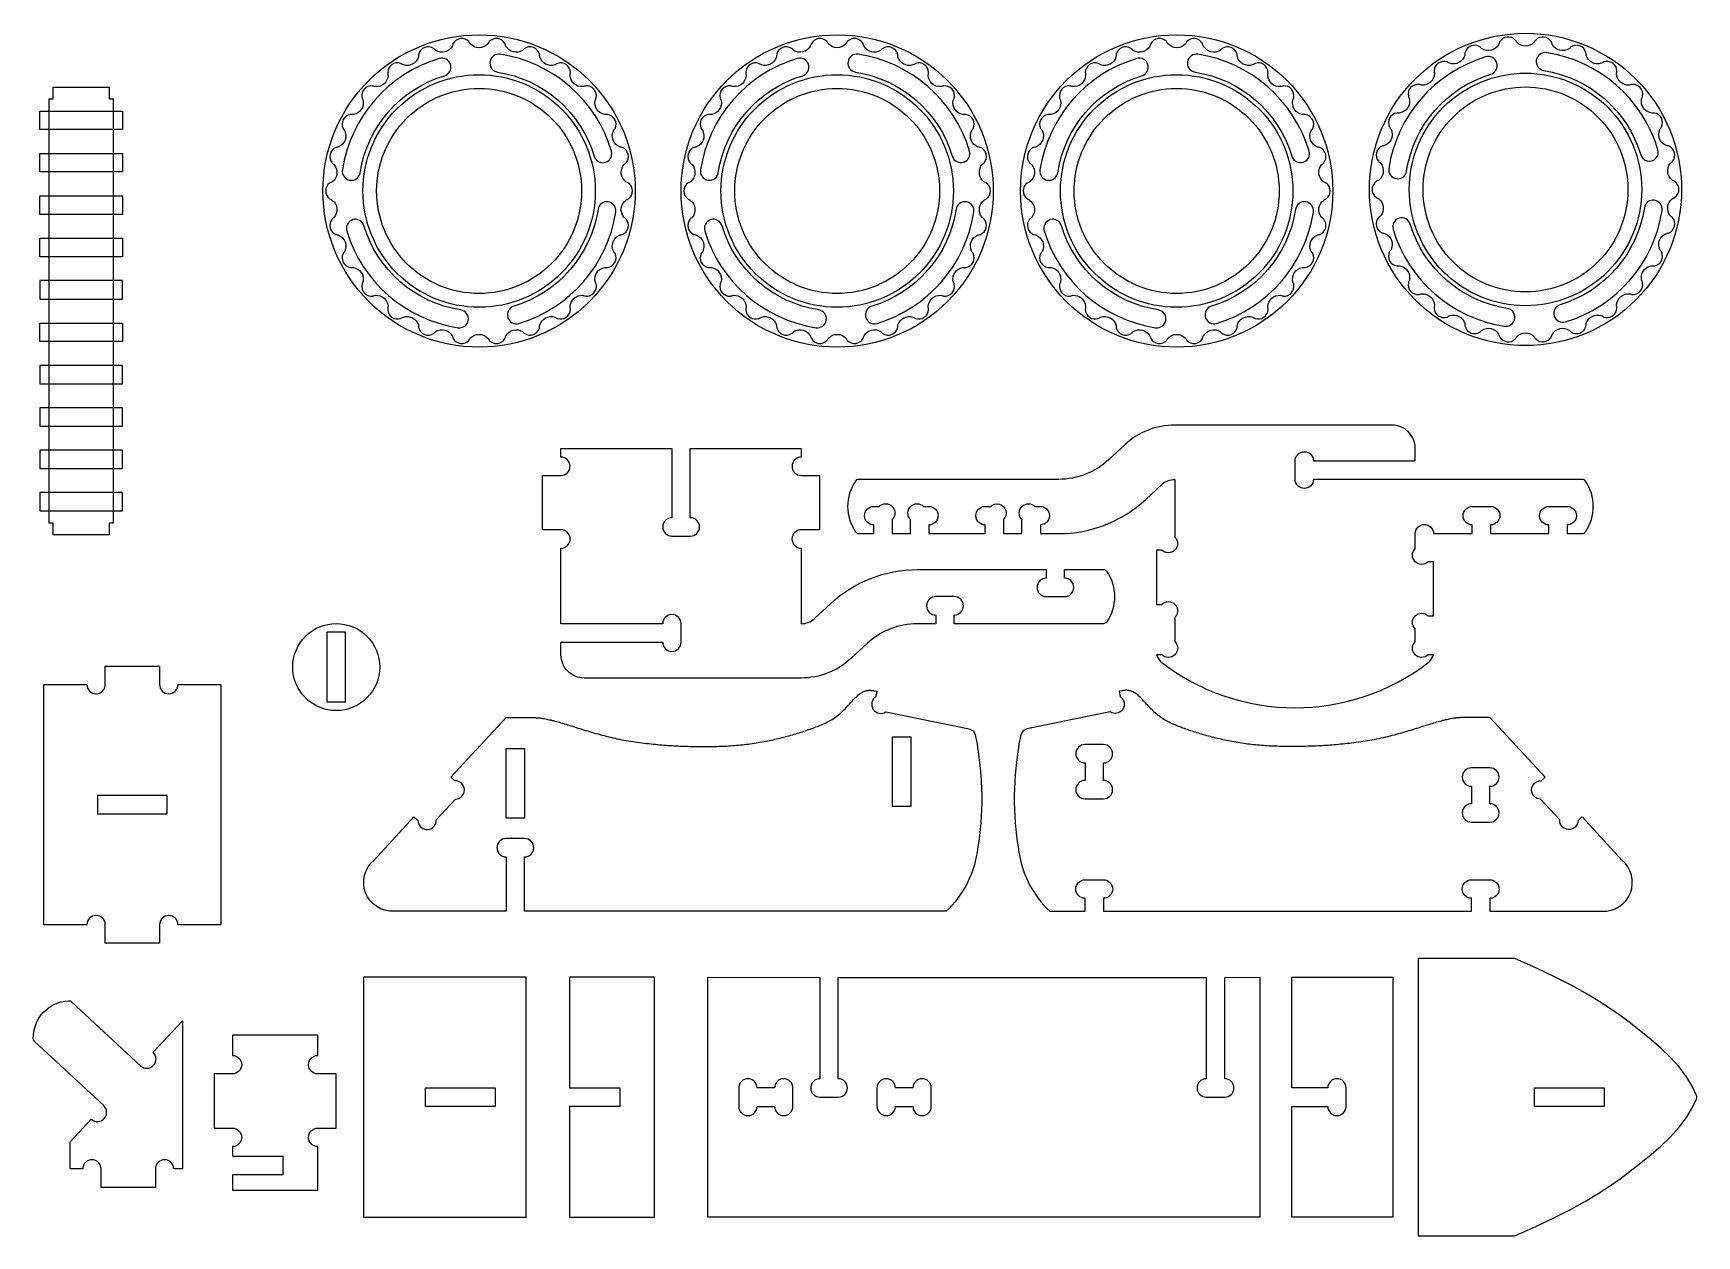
# Model space of a CAD drawing. Extents: x 792.4 to 836.1, y 6.7 to 36.6.
# Drawn here: x 792.39 to 814.95, y 6.65 to 22.96 of the extents above; entities that cross this region are included whole.
import ezdxf

# ---------------------------------------------------------------- set-up
doc = ezdxf.new("R2010")
doc.units = 0
for name, color, linetype in [('EXTERNAL_CUT', 1, 'CONTINUOUS'), ('INTERNAL_CUT', 5, 'CONTINUOUS'), ('KERF_POCKET_CUT_3MM', 6, 'CONTINUOUS'), ('POCKET_CUT_1_1MM', 3, 'CONTINUOUS')]:
    doc.layers.add(name, color=color, linetype=linetype)

msp = doc.modelspace()

# ---------------------------------------------------------------- linework, layer by layer
at = {"layer": 'EXTERNAL_CUT', "flags": 128}
for points in [[(799.259, 19.003, -0.203461), (799.338, 19.099, -0.203461), (799.462, 19.109, -0.0722), (799.482, 19.099, 0.068231), (799.499, 19.091, 0.239296), (799.617, 19.107, 0.239296), (799.674, 19.212, 0.068231), (799.672, 19.23, -0.0722), (799.67, 19.253, -0.203461), (799.724, 19.365, -0.203461), (799.842, 19.405, -0.0722), (799.864, 19.4, 0.068231), (799.881, 19.395, 0.239296), (799.993, 19.439, 0.239296), (800.023, 19.555, 0.068231), (800.017, 19.572, -0.0722), (800.009, 19.594, -0.203461), (800.034, 19.716, -0.203461), (800.139, 19.782, -0.0722), (800.162, 19.783, 0.068231), (800.18, 19.783, 0.239296), (800.278, 19.852, 0.239296), (800.28, 19.972, 0.068231), (800.269, 19.987, -0.0722), (800.257, 20.006, -0.203461), (800.252, 20.131, -0.203461), (800.338, 20.22, -0.0722), (800.36, 20.226, 0.068231), (800.378, 20.231, 0.239296), (800.456, 20.322, 0.239296), (800.429, 20.438, 0.068231), (800.415, 20.45, -0.0722), (800.399, 20.466, -0.203461), (800.364, 20.585, -0.203461), (800.426, 20.693, -0.0722), (800.446, 20.704, 0.068231), (800.462, 20.713, 0.239296), (800.516, 20.82, 0.239296), (800.462, 20.927, 0.068231), (800.446, 20.935, -0.0722), (800.426, 20.946, -0.203461), (800.364, 21.054, -0.203461), (800.399, 21.173, -0.0722), (800.415, 21.189, 0.068231), (800.429, 21.201, 0.239296), (800.456, 21.318, 0.239296), (800.378, 21.409, 0.068231), (800.36, 21.413, -0.0722), (800.338, 21.419, -0.203461), (800.252, 21.509, -0.203461), (800.257, 21.633, -0.0722), (800.269, 21.652, 0.068231), (800.28, 21.667, 0.239296), (800.278, 21.787, 0.239296), (800.18, 21.856, 0.068231), (800.162, 21.857, -0.0722), (800.139, 21.857, -0.203461), (800.034, 21.924, -0.203461), (800.009, 22.046, -0.0722), (800.017, 22.067, 0.068231), (800.023, 22.084, 0.239296), (799.993, 22.2, 0.239296), (799.881, 22.244, 0.068231), (799.864, 22.24, -0.0722), (799.842, 22.235, -0.203461), (799.724, 22.274, -0.203461), (799.67, 22.387, -0.0722), (799.672, 22.409, 0.068231), (799.674, 22.427, 0.239296), (799.617, 22.533, 0.239296), (799.499, 22.549, 0.068231), (799.482, 22.541, -0.0722), (799.462, 22.53, -0.203461), (799.338, 22.541, -0.203461), (799.259, 22.637, -0.0722), (799.256, 22.659, 0.068231), (799.254, 22.677, 0.239296), (799.173, 22.766, 0.239296), (799.054, 22.753, 0.068231), (799.04, 22.741, -0.0722), (799.023, 22.726, -0.203461), (798.9, 22.707, -0.203461), (798.8, 22.781, -0.0722), (798.792, 22.802, 0.068231), (798.785, 22.819, 0.239296), (798.686, 22.886, 0.239296), (798.573, 22.845, 0.068231), (798.563, 22.83, -0.0722), (798.549, 22.812, -0.203461), (798.435, 22.763, -0.203461), (798.32, 22.812, -0.0722), (798.307, 22.83, 0.068231), (798.297, 22.845, 0.239296), (798.184, 22.886, 0.239296), (798.084, 22.819, 0.068231), (798.078, 22.802, -0.0722), (798.069, 22.781, -0.203461), (797.97, 22.707, -0.203461), (797.847, 22.726, -0.0722), (797.83, 22.741, 0.068231), (797.816, 22.753, 0.239296), (797.697, 22.766, 0.239296), (797.616, 22.677, 0.068231), (797.614, 22.659, -0.0722), (797.611, 22.637, -0.203461), (797.532, 22.541, -0.203461), (797.408, 22.53, -0.0722), (797.387, 22.541, 0.068231), (797.371, 22.549, 0.239296), (797.253, 22.533, 0.239296), (797.195, 22.427, 0.068231), (797.197, 22.409, -0.0722), (797.2, 22.387, -0.203461), (797.146, 22.274, -0.203461), (797.028, 22.235, -0.0722), (797.006, 22.24, 0.068231), (796.988, 22.244, 0.239296), (796.877, 22.2, 0.239296), (796.847, 22.084, 0.068231), (796.853, 22.067, -0.0722), (796.861, 22.046, -0.203461), (796.836, 21.924, -0.203461), (796.73, 21.857, -0.0722), (796.708, 21.857, 0.068231), (796.69, 21.856, 0.239296), (796.592, 21.787, 0.239296), (796.59, 21.667, 0.068231), (796.6, 21.652, -0.0722), (796.613, 21.633, -0.203461), (796.618, 21.509, -0.203461), (796.532, 21.419, -0.0722), (796.51, 21.413, 0.068231), (796.492, 21.409, 0.239296), (796.414, 21.318, 0.239296), (796.441, 21.201, 0.068231), (796.454, 21.189, -0.0722), (796.471, 21.173, -0.203461), (796.506, 21.054, -0.203461), (796.444, 20.946, -0.0722), (796.424, 20.935, 0.068231), (796.408, 20.927, 0.239296), (796.354, 20.82, 0.239296), (796.408, 20.713, 0.068231), (796.424, 20.704, -0.0722), (796.444, 20.693, -0.203461), (796.506, 20.585, -0.203461), (796.471, 20.466, -0.0722), (796.454, 20.45, 0.068231), (796.441, 20.438, 0.239296), (796.414, 20.322, 0.239296), (796.492, 20.231, 0.068231), (796.51, 20.226, -0.0722), (796.532, 20.22, -0.203461), (796.618, 20.131, -0.203461), (796.613, 20.006, -0.0722), (796.6, 19.987, 0.068231), (796.59, 19.972, 0.239296), (796.592, 19.852, 0.239296), (796.69, 19.783, 0.068231), (796.708, 19.783, -0.0722), (796.73, 19.782, -0.203461), (796.836, 19.716, -0.203461), (796.861, 19.594, -0.0722), (796.853, 19.572, 0.068231), (796.847, 19.555, 0.239296), (796.877, 19.439, 0.239296), (796.988, 19.395, 0.068231), (797.006, 19.4, -0.0722), (797.028, 19.405, -0.203461), (797.146, 19.365, -0.203461), (797.2, 19.253, -0.0722), (797.197, 19.23, 0.068231), (797.195, 19.212, 0.239296), (797.253, 19.107, 0.239296), (797.371, 19.091, 0.068231), (797.387, 19.099, -0.0722), (797.408, 19.109, -0.203461), (797.532, 19.099, -0.203461), (797.611, 19.003, -0.0722), (797.614, 18.98, 0.068231), (797.616, 18.962, 0.239296), (797.697, 18.874, 0.239296), (797.816, 18.886, 0.068231), (797.83, 18.898, -0.0722), (797.847, 18.913, -0.203461), (797.97, 18.933, -0.203461), (798.069, 18.858, -0.0722), (798.078, 18.837, 0.068231), (798.084, 18.82, 0.239296), (798.184, 18.753, 0.239296), (798.297, 18.794, 0.068231), (798.307, 18.809, -0.0722), (798.32, 18.828, -0.203461), (798.435, 18.876, -0.203461), (798.549, 18.828, -0.0722), (798.563, 18.809, 0.068231), (798.573, 18.794, 0.239296), (798.686, 18.753, 0.239296), (798.785, 18.82, 0.068231), (798.792, 18.837, -0.0722), (798.8, 18.858, -0.203461), (798.9, 18.933, -0.203461), (799.023, 18.913, -0.0722), (799.04, 18.898, 0.068231), (799.054, 18.886, 0.239296), (799.173, 18.874, 0.239296), (799.254, 18.962, 0.068231), (799.256, 18.98, -0.0722), (799.259, 19.003)], [(804.116, 19.003, -0.203461), (804.195, 19.099, -0.203461), (804.319, 19.109, -0.0722), (804.34, 19.099, 0.068231), (804.356, 19.091, 0.239296), (804.474, 19.107, 0.239296), (804.532, 19.212, 0.068231), (804.53, 19.23, -0.0722), (804.527, 19.253, -0.203461), (804.581, 19.365, -0.203461), (804.699, 19.405, -0.0722), (804.721, 19.4, 0.068231), (804.739, 19.395, 0.239296), (804.85, 19.439, 0.239296), (804.88, 19.555, 0.068231), (804.874, 19.572, -0.0722), (804.866, 19.594, -0.203461), (804.891, 19.716, -0.203461), (804.997, 19.782, -0.0722), (805.019, 19.783, 0.068231), (805.037, 19.783, 0.239296), (805.135, 19.852, 0.239296), (805.137, 19.972, 0.068231), (805.127, 19.987, -0.0722), (805.114, 20.006, -0.203461), (805.109, 20.131, -0.203461), (805.195, 20.22, -0.0722), (805.217, 20.226, 0.068231), (805.235, 20.231, 0.239296), (805.313, 20.322, 0.239296), (805.286, 20.438, 0.068231), (805.273, 20.45, -0.0722), (805.256, 20.466, -0.203461), (805.221, 20.585, -0.203461), (805.283, 20.693, -0.0722), (805.303, 20.704, 0.068231), (805.319, 20.713, 0.239296), (805.373, 20.82, 0.239296), (805.319, 20.927, 0.068231), (805.303, 20.935, -0.0722), (805.283, 20.946, -0.203461), (805.221, 21.054, -0.203461), (805.256, 21.173, -0.0722), (805.273, 21.189, 0.068231), (805.286, 21.201, 0.239296), (805.313, 21.318, 0.239296), (805.235, 21.409, 0.068231), (805.217, 21.413, -0.0722), (805.195, 21.419, -0.203461), (805.109, 21.509, -0.203461), (805.114, 21.633, -0.0722), (805.127, 21.652, 0.068231), (805.137, 21.667, 0.239296), (805.135, 21.787, 0.239296), (805.037, 21.856, 0.068231), (805.019, 21.857, -0.0722), (804.997, 21.857, -0.203461), (804.891, 21.924, -0.203461), (804.866, 22.046, -0.0722), (804.874, 22.067, 0.068231), (804.88, 22.084, 0.239296), (804.85, 22.2, 0.239296), (804.739, 22.244, 0.068231), (804.721, 22.24, -0.0722), (804.699, 22.235, -0.203461), (804.581, 22.274, -0.203461), (804.527, 22.387, -0.0722), (804.53, 22.409, 0.068231), (804.532, 22.427, 0.239296), (804.474, 22.533, 0.239296), (804.356, 22.549, 0.068231), (804.34, 22.541, -0.0722), (804.319, 22.53, -0.203461), (804.195, 22.541, -0.203461), (804.116, 22.637, -0.0722), (804.113, 22.659, 0.068231), (804.111, 22.677, 0.239296), (804.03, 22.766, 0.239296), (803.911, 22.753, 0.068231), (803.897, 22.741, -0.0722), (803.88, 22.726, -0.203461), (803.757, 22.707, -0.203461), (803.658, 22.781, -0.0722), (803.649, 22.802, 0.068231), (803.643, 22.819, 0.239296), (803.543, 22.886, 0.239296), (803.43, 22.845, 0.068231), (803.42, 22.83, -0.0722), (803.407, 22.812, -0.203461), (803.292, 22.763, -0.203461), (803.178, 22.812, -0.0722), (803.164, 22.83, 0.068231), (803.154, 22.845, 0.239296), (803.041, 22.886, 0.239296), (802.942, 22.819, 0.068231), (802.935, 22.802, -0.0722), (802.927, 22.781, -0.203461), (802.827, 22.707, -0.203461), (802.704, 22.726, -0.0722), (802.687, 22.741, 0.068231), (802.673, 22.753, 0.239296), (802.554, 22.766, 0.239296), (802.473, 22.677, 0.068231), (802.471, 22.659, -0.0722), (802.468, 22.637, -0.203461), (802.389, 22.541, -0.203461), (802.265, 22.53, -0.0722), (802.245, 22.541, 0.068231), (802.228, 22.549, 0.239296), (802.11, 22.533, 0.239296), (802.053, 22.427, 0.068231), (802.055, 22.409, -0.0722), (802.057, 22.387, -0.203461), (802.003, 22.274, -0.203461), (801.885, 22.235, -0.0722), (801.863, 22.24, 0.068231), (801.846, 22.244, 0.239296), (801.734, 22.2, 0.239296), (801.704, 22.084, 0.068231), (801.71, 22.067, -0.0722), (801.718, 22.046, -0.203461), (801.693, 21.924, -0.203461), (801.588, 21.857, -0.0722), (801.565, 21.857, 0.068231), (801.547, 21.856, 0.239296), (801.449, 21.787, 0.239296), (801.447, 21.667, 0.068231), (801.458, 21.652, -0.0722), (801.47, 21.633, -0.203461), (801.475, 21.509, -0.203461), (801.389, 21.419, -0.0722), (801.367, 21.413, 0.068231), (801.349, 21.409, 0.239296), (801.271, 21.318, 0.239296), (801.298, 21.201, 0.068231), (801.312, 21.189, -0.0722), (801.328, 21.173, -0.203461), (801.363, 21.054, -0.203461), (801.301, 20.946, -0.0722), (801.281, 20.935, 0.068231), (801.265, 20.927, 0.239296), (801.211, 20.82, 0.239296), (801.265, 20.713, 0.068231), (801.281, 20.704, -0.0722), (801.301, 20.693, -0.203461), (801.363, 20.585, -0.203461), (801.328, 20.466, -0.0722), (801.312, 20.45, 0.068231), (801.298, 20.438, 0.239296), (801.271, 20.322, 0.239296), (801.349, 20.231, 0.068231), (801.367, 20.226, -0.0722), (801.389, 20.22, -0.203461), (801.475, 20.131, -0.203461), (801.47, 20.006, -0.0722), (801.458, 19.987, 0.068231), (801.447, 19.972, 0.239296), (801.449, 19.852, 0.239296), (801.547, 19.783, 0.068231), (801.565, 19.783, -0.0722), (801.588, 19.782, -0.203461), (801.693, 19.716, -0.203461), (801.718, 19.594, -0.0722), (801.71, 19.572, 0.068231), (801.704, 19.555, 0.239296), (801.734, 19.439, 0.239296), (801.846, 19.395, 0.068231), (801.863, 19.4, -0.0722), (801.885, 19.405, -0.203461), (802.003, 19.365, -0.203461), (802.057, 19.253, -0.0722), (802.055, 19.23, 0.068231), (802.053, 19.212, 0.239296), (802.11, 19.107, 0.239296), (802.228, 19.091, 0.068231), (802.245, 19.099, -0.0722), (802.265, 19.109, -0.203461), (802.389, 19.099, -0.203461), (802.468, 19.003, -0.0722), (802.471, 18.98, 0.068231), (802.473, 18.962, 0.239296), (802.554, 18.874, 0.239296), (802.673, 18.886, 0.068231), (802.687, 18.898, -0.0722), (802.704, 18.913, -0.203461), (802.827, 18.933, -0.203461), (802.927, 18.858, -0.0722), (802.935, 18.837, 0.068231), (802.942, 18.82, 0.239296), (803.041, 18.753, 0.239296), (803.154, 18.794, 0.068231), (803.164, 18.809, -0.0722), (803.178, 18.828, -0.203461), (803.292, 18.876, -0.203461), (803.407, 18.828, -0.0722), (803.42, 18.809, 0.068231), (803.43, 18.794, 0.239296), (803.543, 18.753, 0.239296), (803.643, 18.82, 0.068231), (803.649, 18.837, -0.0722), (803.658, 18.858, -0.203461), (803.757, 18.933, -0.203461), (803.88, 18.913, -0.0722), (803.897, 18.898, 0.068231), (803.911, 18.886, 0.239296), (804.03, 18.874, 0.239296), (804.111, 18.962, 0.068231), (804.113, 18.98, -0.0722), (804.116, 19.003)], [(808.721, 19.003, -0.203461), (808.8, 19.099, -0.203461), (808.924, 19.109, -0.0722), (808.945, 19.099, 0.068231), (808.961, 19.091, 0.239296), (809.079, 19.107, 0.239296), (809.137, 19.212, 0.068231), (809.135, 19.23, -0.0722), (809.132, 19.253, -0.203461), (809.186, 19.365, -0.203461), (809.304, 19.405, -0.0722), (809.326, 19.4, 0.068231), (809.344, 19.395, 0.239296), (809.455, 19.439, 0.239296), (809.485, 19.555, 0.068231), (809.479, 19.572, -0.0722), (809.471, 19.594, -0.203461), (809.496, 19.716, -0.203461), (809.602, 19.782, -0.0722), (809.624, 19.783, 0.068231), (809.642, 19.783, 0.239296), (809.74, 19.852, 0.239296), (809.742, 19.972, 0.068231), (809.732, 19.987, -0.0722), (809.719, 20.006, -0.203461), (809.714, 20.131, -0.203461), (809.8, 20.22, -0.0722), (809.822, 20.226, 0.068231), (809.84, 20.231, 0.239296), (809.918, 20.322, 0.239296), (809.891, 20.438, 0.068231), (809.878, 20.45, -0.0722), (809.861, 20.466, -0.203461), (809.826, 20.585, -0.203461), (809.888, 20.693, -0.0722), (809.908, 20.704, 0.068231), (809.924, 20.713, 0.239296), (809.979, 20.82, 0.239296), (809.924, 20.927, 0.068231), (809.908, 20.935, -0.0722), (809.888, 20.946, -0.203461), (809.826, 21.054, -0.203461), (809.861, 21.173, -0.0722), (809.878, 21.189, 0.068231), (809.891, 21.201, 0.239296), (809.918, 21.318, 0.239296), (809.84, 21.409, 0.068231), (809.822, 21.413, -0.0722), (809.8, 21.419, -0.203461), (809.714, 21.509, -0.203461), (809.719, 21.633, -0.0722), (809.732, 21.652, 0.068231), (809.742, 21.667, 0.239296), (809.74, 21.787, 0.239296), (809.642, 21.856, 0.068231), (809.624, 21.857, -0.0722), (809.602, 21.857, -0.203461), (809.496, 21.924, -0.203461), (809.471, 22.046, -0.0722), (809.479, 22.067, 0.068231), (809.485, 22.084, 0.239296), (809.455, 22.2, 0.239296), (809.344, 22.244, 0.068231), (809.326, 22.24, -0.0722), (809.304, 22.235, -0.203461), (809.186, 22.274, -0.203461), (809.132, 22.387, -0.0722), (809.135, 22.409, 0.068231), (809.137, 22.427, 0.239296), (809.079, 22.533, 0.239296), (808.961, 22.549, 0.068231), (808.945, 22.541, -0.0722), (808.924, 22.53, -0.203461), (808.8, 22.541, -0.203461), (808.721, 22.637, -0.0722), (808.718, 22.659, 0.068231), (808.716, 22.677, 0.239296), (808.635, 22.766, 0.239296), (808.516, 22.753, 0.068231), (808.502, 22.741, -0.0722), (808.485, 22.726, -0.203461), (808.362, 22.707, -0.203461), (808.263, 22.781, -0.0722), (808.254, 22.802, 0.068231), (808.248, 22.819, 0.239296), (808.148, 22.886, 0.239296), (808.035, 22.845, 0.068231), (808.025, 22.83, -0.0722), (808.012, 22.812, -0.203461), (807.897, 22.763, -0.203461), (807.783, 22.812, -0.0722), (807.769, 22.83, 0.068231), (807.759, 22.845, 0.239296), (807.646, 22.886, 0.239296), (807.547, 22.819, 0.068231), (807.54, 22.802, -0.0722), (807.532, 22.781, -0.203461), (807.432, 22.707, -0.203461), (807.309, 22.726, -0.0722), (807.292, 22.741, 0.068231), (807.278, 22.753, 0.239296), (807.159, 22.766, 0.239296), (807.078, 22.677, 0.068231), (807.076, 22.659, -0.0722), (807.073, 22.637, -0.203461), (806.994, 22.541, -0.203461), (806.87, 22.53, -0.0722), (806.85, 22.541, 0.068231), (806.833, 22.549, 0.239296), (806.715, 22.533, 0.239296), (806.658, 22.427, 0.068231), (806.66, 22.409, -0.0722), (806.662, 22.387, -0.203461), (806.608, 22.274, -0.203461), (806.49, 22.235, -0.0722), (806.468, 22.24, 0.068231), (806.451, 22.244, 0.239296), (806.339, 22.2, 0.239296), (806.309, 22.084, 0.068231), (806.315, 22.067, -0.0722), (806.323, 22.046, -0.203461), (806.298, 21.924, -0.203461), (806.193, 21.857, -0.0722), (806.17, 21.857, 0.068231), (806.152, 21.856, 0.239296), (806.054, 21.787, 0.239296), (806.052, 21.667, 0.068231), (806.063, 21.652, -0.0722), (806.075, 21.633, -0.203461), (806.08, 21.509, -0.203461), (805.994, 21.419, -0.0722), (805.972, 21.413, 0.068231), (805.954, 21.409, 0.239296), (805.876, 21.318, 0.239296), (805.903, 21.201, 0.068231), (805.917, 21.189, -0.0722), (805.933, 21.173, -0.203461), (805.968, 21.054, -0.203461), (805.906, 20.946, -0.0722), (805.886, 20.935, 0.068231), (805.87, 20.927, 0.239296), (805.816, 20.82, 0.239296), (805.87, 20.713, 0.068231), (805.886, 20.704, -0.0722), (805.906, 20.693, -0.203461), (805.968, 20.585, -0.203461), (805.933, 20.466, -0.0722), (805.917, 20.45, 0.068231), (805.903, 20.438, 0.239296), (805.876, 20.322, 0.239296), (805.954, 20.231, 0.068231), (805.972, 20.226, -0.0722), (805.994, 20.22, -0.203461), (806.08, 20.131, -0.203461), (806.075, 20.006, -0.0722), (806.063, 19.987, 0.068231), (806.052, 19.972, 0.239296), (806.054, 19.852, 0.239296), (806.152, 19.783, 0.068231), (806.17, 19.783, -0.0722), (806.193, 19.782, -0.203461), (806.298, 19.716, -0.203461), (806.323, 19.594, -0.0722), (806.315, 19.572, 0.068231), (806.309, 19.555, 0.239296), (806.339, 19.439, 0.239296), (806.451, 19.395, 0.068231), (806.468, 19.4, -0.0722), (806.49, 19.405, -0.203461), (806.608, 19.365, -0.203461), (806.662, 19.253, -0.0722), (806.66, 19.23, 0.068231), (806.658, 19.212, 0.239296), (806.715, 19.107, 0.239296), (806.833, 19.091, 0.068231), (806.85, 19.099, -0.0722), (806.87, 19.109, -0.203461), (806.994, 19.099, -0.203461), (807.073, 19.003, -0.0722), (807.076, 18.98, 0.068231), (807.078, 18.962, 0.239296), (807.159, 18.874, 0.239296), (807.278, 18.886, 0.068231), (807.292, 18.898, -0.0722), (807.309, 18.913, -0.203461), (807.432, 18.933, -0.203461), (807.532, 18.858, -0.0722), (807.54, 18.837, 0.068231), (807.547, 18.82, 0.239296), (807.646, 18.753, 0.239296), (807.759, 18.794, 0.068231), (807.769, 18.809, -0.0722), (807.783, 18.828, -0.203461), (807.897, 18.876, -0.203461), (808.012, 18.828, -0.0722), (808.025, 18.809, 0.068231), (808.035, 18.794, 0.239296), (808.148, 18.753, 0.239296), (808.248, 18.82, 0.068231), (808.254, 18.837, -0.0722), (808.263, 18.858, -0.203461), (808.362, 18.933, -0.203461), (808.485, 18.913, -0.0722), (808.502, 18.898, 0.068231), (808.516, 18.886, 0.239296), (808.635, 18.874, 0.239296), (808.716, 18.962, 0.068231), (808.718, 18.98, -0.0722), (808.721, 19.003)], [(813.453, 19.023, -0.203461), (813.532, 19.12, -0.203461), (813.656, 19.13, -0.0722), (813.676, 19.12, 0.068231), (813.692, 19.111, 0.239296), (813.811, 19.127, 0.239296), (813.868, 19.233, 0.068231), (813.866, 19.251, -0.0722), (813.864, 19.273, -0.203461), (813.917, 19.386, -0.203461), (814.035, 19.425, -0.0722), (814.057, 19.42, 0.068231), (814.075, 19.416, 0.239296), (814.186, 19.46, 0.239296), (814.217, 19.576, 0.068231), (814.21, 19.593, -0.0722), (814.203, 19.615, -0.203461), (814.228, 19.736, -0.203461), (814.333, 19.803, -0.0722), (814.356, 19.803, 0.068231), (814.374, 19.804, 0.239296), (814.471, 19.873, 0.239296), (814.473, 19.993, 0.068231), (814.463, 20.008, -0.0722), (814.45, 20.027, -0.203461), (814.446, 20.151, -0.203461), (814.532, 20.241, -0.0722), (814.554, 20.247, 0.068231), (814.571, 20.252, 0.239296), (814.649, 20.342, 0.239296), (814.622, 20.459, 0.068231), (814.609, 20.471, -0.0722), (814.592, 20.487, -0.203461), (814.558, 20.606, -0.203461), (814.62, 20.714, -0.0722), (814.64, 20.725, 0.068231), (814.656, 20.734, 0.239296), (814.71, 20.84, 0.239296), (814.656, 20.947, 0.068231), (814.64, 20.956, -0.0722), (814.62, 20.967, -0.203461), (814.558, 21.075, -0.203461), (814.592, 21.194, -0.0722), (814.609, 21.21, 0.068231), (814.622, 21.222, 0.239296), (814.649, 21.339, 0.239296), (814.571, 21.429, 0.068231), (814.554, 21.434, -0.0722), (814.532, 21.44, -0.203461), (814.446, 21.53, -0.203461), (814.45, 21.654, -0.0722), (814.463, 21.673, 0.068231), (814.473, 21.688, 0.239296), (814.471, 21.808, 0.239296), (814.374, 21.877, 0.068231), (814.356, 21.877, -0.0722), (814.333, 21.878, -0.203461), (814.228, 21.944, -0.203461), (814.203, 22.066, -0.0722), (814.21, 22.088, 0.068231), (814.217, 22.105, 0.239296), (814.186, 22.221, 0.239296), (814.075, 22.265, 0.068231), (814.057, 22.261, -0.0722), (814.035, 22.256, -0.203461), (813.917, 22.295, -0.203461), (813.864, 22.407, -0.0722), (813.866, 22.43, 0.068231), (813.868, 22.448, 0.239296), (813.811, 22.553, 0.239296), (813.692, 22.569, 0.068231), (813.676, 22.561, -0.0722), (813.656, 22.551, -0.203461), (813.532, 22.561, -0.203461), (813.453, 22.657, -0.0722), (813.45, 22.68, 0.068231), (813.447, 22.698, 0.239296), (813.367, 22.787, 0.239296), (813.247, 22.774, 0.068231), (813.234, 22.762, -0.0722), (813.216, 22.747, -0.203461), (813.094, 22.727, -0.203461), (812.994, 22.802, -0.0722), (812.985, 22.823, 0.068231), (812.979, 22.84, 0.239296), (812.879, 22.907, 0.239296), (812.767, 22.866, 0.068231), (812.756, 22.851, -0.0722), (812.743, 22.832, -0.203461), (812.628, 22.784, -0.203461), (812.514, 22.832, -0.0722), (812.501, 22.851, 0.068231), (812.49, 22.866, 0.239296), (812.378, 22.907, 0.239296), (812.278, 22.84, 0.068231), (812.271, 22.823, -0.0722), (812.263, 22.802, -0.203461), (812.163, 22.727, -0.203461), (812.041, 22.747, -0.0722), (812.023, 22.762, 0.068231), (812.01, 22.774, 0.239296), (811.89, 22.787, 0.239296), (811.81, 22.698, 0.068231), (811.807, 22.68, -0.0722), (811.804, 22.657, -0.203461), (811.725, 22.561, -0.203461), (811.601, 22.551, -0.0722), (811.581, 22.561, 0.068231), (811.565, 22.569, 0.239296), (811.446, 22.553, 0.239296), (811.389, 22.448, 0.068231), (811.391, 22.43, -0.0722), (811.393, 22.407, -0.203461), (811.34, 22.295, -0.203461), (811.222, 22.256, -0.0722), (811.2, 22.261, 0.068231), (811.182, 22.265, 0.239296), (811.07, 22.221, 0.239296), (811.04, 22.105, 0.068231), (811.046, 22.088, -0.0722), (811.054, 22.066, -0.203461), (811.029, 21.944, -0.203461), (810.924, 21.878, -0.0722), (810.901, 21.877, 0.068231), (810.883, 21.877, 0.239296), (810.785, 21.808, 0.239296), (810.784, 21.688, 0.068231), (810.794, 21.673, -0.0722), (810.806, 21.654, -0.203461), (810.811, 21.53, -0.203461), (810.725, 21.44, -0.0722), (810.703, 21.434, 0.068231), (810.686, 21.429, 0.239296), (810.607, 21.339, 0.239296), (810.635, 21.222, 0.068231), (810.648, 21.21, -0.0722), (810.665, 21.194, -0.203461), (810.699, 21.075, -0.203461), (810.637, 20.967, -0.0722), (810.617, 20.956, 0.068231), (810.601, 20.947, 0.239296), (810.547, 20.84, 0.239296), (810.601, 20.734, 0.068231), (810.617, 20.725, -0.0722), (810.637, 20.714, -0.203461), (810.699, 20.606, -0.203461), (810.665, 20.487, -0.0722), (810.648, 20.471, 0.068231), (810.635, 20.459, 0.239296), (810.607, 20.342, 0.239296), (810.686, 20.252, 0.068231), (810.703, 20.247, -0.0722), (810.725, 20.241, -0.203461), (810.811, 20.151, -0.203461), (810.806, 20.027, -0.0722), (810.794, 20.008, 0.068231), (810.784, 19.993, 0.239296), (810.785, 19.873, 0.239296), (810.883, 19.804, 0.068231), (810.901, 19.803, -0.0722), (810.924, 19.803, -0.203461), (811.029, 19.736, -0.203461), (811.054, 19.615, -0.0722), (811.046, 19.593, 0.068231), (811.04, 19.576, 0.239296), (811.07, 19.46, 0.239296), (811.182, 19.416, 0.068231), (811.2, 19.42, -0.0722), (811.222, 19.425, -0.203461), (811.34, 19.386, -0.203461), (811.393, 19.273, -0.0722), (811.391, 19.251, 0.068231), (811.389, 19.233, 0.239296), (811.446, 19.127, 0.239296), (811.565, 19.111, 0.068231), (811.581, 19.12, -0.0722), (811.601, 19.13, -0.203461), (811.725, 19.12, -0.203461), (811.804, 19.023, -0.0722), (811.807, 19.001, 0.068231), (811.81, 18.983, 0.239296), (811.89, 18.894, 0.239296), (812.01, 18.907, 0.068231), (812.023, 18.919, -0.0722), (812.041, 18.934, -0.203461), (812.163, 18.953, -0.203461), (812.263, 18.879, -0.0722), (812.271, 18.858, 0.068231), (812.278, 18.841, 0.239296), (812.378, 18.774, 0.239296), (812.49, 18.815, 0.068231), (812.501, 18.83, -0.0722), (812.514, 18.848, -0.203461), (812.628, 18.897, -0.203461), (812.743, 18.848, -0.0722), (812.756, 18.83, 0.068231), (812.767, 18.815, 0.239296), (812.879, 18.774, 0.239296), (812.979, 18.841, 0.068231), (812.985, 18.858, -0.0722), (812.994, 18.879, -0.203461), (813.094, 18.953, -0.203461), (813.216, 18.934, -0.0722), (813.234, 18.919, 0.068231), (813.247, 18.907, 0.239296), (813.367, 18.894, 0.239296), (813.447, 18.983, 0.068231), (813.45, 19.001, -0.0722), (813.453, 19.023)], [(803.584, 16.174), (803.788, 16.174), (803.788, 16.293, -0.414214), (803.663, 16.417, -0.414214), (803.788, 16.542), (803.861, 16.542, -1), (804.038, 16.366), (804.038, 16.174), (804.287, 16.174), (804.287, 16.366, -1), (804.464, 16.542), (804.537, 16.542, -0.414214), (804.662, 16.417, -0.414214), (804.537, 16.293), (804.537, 16.174), (805.299, 16.174), (805.299, 16.293, -0.414214), (805.174, 16.417, -0.414214), (805.299, 16.542), (805.372, 16.542, -1), (805.548, 16.366), (805.548, 16.174), (805.798, 16.174), (805.798, 16.366, -1), (805.975, 16.542), (806.048, 16.542, -0.414214), (806.172, 16.417, -0.414214), (806.048, 16.293), (806.048, 16.174), (806.297, 16.174, 0.189282), (807.477, 16.638), (807.695, 16.84, -0.189282), (807.874, 16.91), (807.874, 16.127, -0.414214), (807.874, 15.951, -0.414214), (807.697, 15.951), (807.624, 15.951), (807.624, 15.215), (807.697, 15.215, -0.414214), (807.874, 15.215, -0.414214), (807.874, 15.039), (807.874, 14.709, -0.414214), (807.874, 14.532, -0.414214), (807.697, 14.532), (807.624, 14.532, 0.091342), (807.678, 14.44, 0.344017), (811.327, 14.44, 0.091342), (811.381, 14.532), (811.308, 14.532, -0.414214), (811.132, 14.532, -0.414214), (811.132, 14.709), (811.132, 14.881, -0.414214), (811.132, 15.058, -0.414214), (811.308, 15.058), (811.381, 15.058), (811.381, 15.793), (811.308, 15.793, -0.414214), (811.132, 15.793, -0.414214), (811.132, 15.97), (811.132, 16.174, -1), (811.381, 16.174), (811.907, 16.174), (811.907, 16.293, -0.414214), (811.782, 16.417, -0.414214), (811.907, 16.542), (812.156, 16.542, -0.414214), (812.281, 16.417, -0.414214), (812.156, 16.293), (812.156, 16.174), (812.945, 16.174), (812.945, 16.293, -0.414214), (812.82, 16.417, -0.414214), (812.945, 16.542), (813.194, 16.542, -0.414214), (813.319, 16.417, -0.414214), (813.194, 16.293), (813.194, 16.174), (813.398, 16.174, 0.246483), (813.441, 16.197, 0.311601), (813.441, 16.887, 0.246483), (813.398, 16.91), (809.752, 16.91, -1), (809.503, 16.91), (809.503, 17.16, -1), (809.752, 17.16), (811.132, 17.16), (811.132, 17.33, 0.414214), (810.816, 17.646), (807.874, 17.646, 0.189282), (807.194, 17.379), (806.977, 17.177, -0.189282), (806.297, 16.91), (803.584, 16.91, 0.246483), (803.541, 16.887, 0.311601), (803.541, 16.197, 0.246483), (803.584, 16.174)], [(799.546, 15.976, 1), (799.546, 16.226), (799.297, 16.226), (799.297, 16.962), (799.546, 16.962, 1), (799.546, 17.211), (799.546, 17.33), (801.05, 17.33), (801.05, 16.39, 0.414214), (800.926, 16.265, 0.414214), (801.05, 16.141), (801.3, 16.141, 0.414214), (801.425, 16.265, 0.414214), (801.3, 16.39), (801.3, 17.33), (802.804, 17.33), (802.804, 17.211, 1), (802.804, 16.962), (803.054, 16.962), (803.054, 16.226), (802.804, 16.226, 1), (802.804, 15.976), (802.804, 14.952, 0.189282), (802.983, 15.022), (803.201, 15.224, -0.189282), (804.38, 15.687), (806.128, 15.687), (806.128, 15.569, 0.414214), (806.003, 15.444, 0.414214), (806.128, 15.32), (806.377, 15.32, 0.414214), (806.502, 15.444, 0.414214), (806.377, 15.569), (806.377, 15.687), (806.903, 15.687, -0.246483), (806.946, 15.665, -0.311601), (806.946, 14.974, -0.246483), (806.903, 14.952), (804.88, 14.952), (804.88, 15.07, 0.414214), (805.004, 15.195, 0.414214), (804.88, 15.32), (804.63, 15.32, 0.414214), (804.505, 15.195, 0.414214), (804.63, 15.07), (804.63, 14.952), (804.38, 14.952, 0.189282), (803.701, 14.685), (803.483, 14.483, -0.189282), (802.804, 14.216), (799.861, 14.216, -0.414214), (799.546, 14.531), (799.546, 14.702), (800.926, 14.702, 0.414214), (801.05, 14.577, 0.414214), (801.175, 14.702), (801.175, 14.952, 0.414214), (801.05, 15.077, 0.414214), (800.926, 14.952), (799.546, 14.952), (799.546, 15.976)], [(797.087, 14.365, -0.414214), (796.497, 13.775, -0.414214), (795.907, 14.365, -0.414214), (796.497, 14.955, -0.414214), (797.087, 14.365)], [(792.531, 10.87), (792.531, 14.128), (793.115, 14.128, 0.414214), (793.24, 14.003, 0.414214), (793.365, 14.128), (793.365, 14.378), (794.1, 14.378), (794.1, 14.128, 0.414214), (794.225, 14.003, 0.414214), (794.35, 14.128), (794.934, 14.128), (794.934, 10.87), (794.35, 10.87, 1), (794.1, 10.87), (794.1, 10.62), (793.365, 10.62), (793.365, 10.87, 1), (793.115, 10.87), (792.531, 10.87)], [(797.281, 11.054, -0.721217), (797.011, 11.747), (797.552, 12.332), (797.606, 12.282, 0.414214), (797.735, 12.162, 0.414214), (797.855, 12.292), (798.115, 12.573, 0.414214), (798.235, 12.702, 0.414214), (798.106, 12.822), (798.052, 12.872), (798.802, 13.681), (799.097, 13.681), (799.105, 13.681), (799.113, 13.681), (799.121, 13.681), (799.13, 13.681), (799.14, 13.681), (799.151, 13.681), (799.162, 13.68), (799.173, 13.68), (799.185, 13.679), (799.198, 13.679), (799.211, 13.678), (799.225, 13.677), (799.239, 13.675), (799.254, 13.674), (799.269, 13.672), (799.285, 13.67), (799.301, 13.667), (799.318, 13.665), (799.335, 13.662), (799.352, 13.659), (799.369, 13.655), (799.387, 13.651), (799.406, 13.647), (799.425, 13.642), (799.444, 13.638), (799.463, 13.632), (799.483, 13.627), (799.503, 13.621), (799.524, 13.616), (799.545, 13.609), (799.566, 13.603), (799.588, 13.597), (799.61, 13.59), (799.633, 13.583), (799.656, 13.576), (799.679, 13.569), (799.703, 13.561), (799.727, 13.554), (799.751, 13.546), (799.776, 13.538), (799.802, 13.53), (799.827, 13.522), (799.853, 13.514), (799.88, 13.506), (799.906, 13.498), (799.934, 13.49), (799.961, 13.482), (799.989, 13.474), (800.017, 13.466), (800.045, 13.458), (800.073, 13.45), (800.102, 13.443), (800.131, 13.435), (800.16, 13.427), (800.19, 13.42), (800.22, 13.413), (800.249, 13.406), (800.279, 13.399), (800.31, 13.393), (800.34, 13.386), (800.37, 13.38), (800.401, 13.375), (800.431, 13.369), (800.462, 13.364), (800.493, 13.359), (800.524, 13.354), (800.554, 13.349), (800.585, 13.345), (800.616, 13.341), (800.646, 13.337), (800.677, 13.333), (800.707, 13.329), (800.737, 13.326), (800.767, 13.323), (800.797, 13.32), (800.827, 13.317), (800.856, 13.314), (800.885, 13.312), (800.914, 13.309), (800.943, 13.307), (800.971, 13.305), (800.999, 13.303), (801.027, 13.301), (801.054, 13.299), (801.081, 13.298), (801.108, 13.296), (801.135, 13.295), (801.161, 13.294), (801.188, 13.292), (801.214, 13.291), (801.24, 13.29), (801.266, 13.29), (801.292, 13.289), (801.318, 13.288), (801.344, 13.288), (801.37, 13.287), (801.396, 13.287), (801.422, 13.287), (801.448, 13.287), (801.474, 13.287), (801.5, 13.287), (801.527, 13.287), (801.553, 13.287), (801.58, 13.287), (801.606, 13.288), (801.633, 13.288), (801.66, 13.289), (801.686, 13.29), (801.713, 13.291), (801.74, 13.292), (801.767, 13.293), (801.794, 13.294), (801.821, 13.296), (801.847, 13.298), (801.874, 13.3), (801.901, 13.302), (801.928, 13.304), (801.955, 13.306), (801.981, 13.309), (802.008, 13.312), (802.035, 13.314), (802.061, 13.318), (802.088, 13.321), (802.114, 13.324), (802.14, 13.328), (802.167, 13.332), (802.193, 13.336), (802.219, 13.34), (802.244, 13.345), (802.27, 13.349), (802.296, 13.354), (802.321, 13.359), (802.347, 13.364), (802.372, 13.369), (802.397, 13.374), (802.422, 13.38), (802.447, 13.385), (802.471, 13.391), (802.496, 13.397), (802.52, 13.402), (802.544, 13.408), (802.568, 13.415), (802.592, 13.421), (802.616, 13.427), (802.639, 13.433), (802.662, 13.44), (802.685, 13.446), (802.708, 13.453), (802.731, 13.46), (802.753, 13.467), (802.775, 13.473), (802.797, 13.48), (802.819, 13.487), (802.84, 13.494), (802.862, 13.501), (802.883, 13.509), (802.904, 13.516), (802.924, 13.523), (802.945, 13.53), (802.965, 13.537), (802.985, 13.545), (803.004, 13.552), (803.024, 13.559), (803.043, 13.567), (803.062, 13.575), (803.081, 13.582), (803.099, 13.59), (803.118, 13.599), (803.136, 13.607), (803.154, 13.616), (803.171, 13.625), (803.189, 13.635), (803.206, 13.644), (803.223, 13.655), (803.24, 13.665), (803.257, 13.676), (803.273, 13.688), (803.289, 13.7), (803.306, 13.713), (803.322, 13.726), (803.337, 13.74), (803.353, 13.754), (803.368, 13.769), (803.384, 13.784), (803.399, 13.8), (803.414, 13.815), (803.428, 13.831), (803.443, 13.847), (803.457, 13.862), (803.472, 13.878), (803.486, 13.893), (803.499, 13.908), (803.513, 13.923), (803.527, 13.937), (803.54, 13.95), (803.553, 13.963), (803.566, 13.975), (803.579, 13.986), (803.592, 13.996), (803.604, 14.006), (803.617, 14.014), (803.629, 14.021), (803.641, 14.027), (803.653, 14.033), (803.664, 14.037), (803.675, 14.041), (803.686, 14.044), (803.697, 14.046), (803.707, 14.048), (803.717, 14.049), (803.727, 14.05), (803.736, 14.05), (803.745, 14.05), (803.754, 14.049), (803.762, 14.048), (803.769, 14.047), (803.776, 14.046), (803.783, 14.045), (803.789, 14.044), (803.831, 14.036), (803.816, 13.964, 1), (803.954, 13.756), (805.083, 13.525, -0.289985), (805.164, 13.447), (805.175, 13.399), (805.182, 13.366), (805.189, 13.325), (805.197, 13.275), (805.206, 13.216), (805.215, 13.147), (805.224, 13.072), (805.233, 12.989), (805.241, 12.902), (805.247, 12.811), (805.251, 12.718), (805.254, 12.623), (805.254, 12.529), (805.251, 12.435), (805.246, 12.342), (805.24, 12.252), (805.232, 12.164), (805.222, 12.08), (805.212, 12), (805.201, 11.925), (805.19, 11.855), (805.177, 11.79), (805.164, 11.729), (805.149, 11.67), (805.131, 11.614), (805.112, 11.56), (805.089, 11.506), (805.064, 11.451), (805.035, 11.396), (805.002, 11.341), (804.967, 11.286), (804.93, 11.233), (804.891, 11.183), (804.851, 11.135), (804.81, 11.092), (804.769, 11.054), (799.051, 11.054), (799.051, 11.79, 0.414214), (799.176, 11.915, 0.414214), (799.051, 12.039), (798.802, 12.039, 0.414214), (798.677, 11.915, 0.414214), (798.802, 11.79), (798.802, 11.054), (797.281, 11.054)], [(806.178, 11.054), (806.654, 11.054), (806.654, 11.23, -0.414214), (806.529, 11.355, -0.414214), (806.654, 11.48), (806.904, 11.48, -1), (806.904, 11.23), (806.904, 11.054), (811.896, 11.054), (811.896, 11.23, -0.414214), (811.771, 11.355, -0.414214), (811.896, 11.48), (812.145, 11.48, -0.414214), (812.27, 11.355, -0.414214), (812.145, 11.23), (812.145, 11.054), (813.666, 11.054, 0.721217), (813.936, 11.747), (813.395, 12.332), (813.341, 12.282, -1), (813.092, 12.292), (812.832, 12.573, -0.414214), (812.712, 12.702, -0.414214), (812.841, 12.822), (812.895, 12.872), (812.145, 13.681), (811.85, 13.681), (811.842, 13.681), (811.834, 13.681), (811.826, 13.681), (811.817, 13.681), (811.807, 13.681), (811.796, 13.681), (811.785, 13.68), (811.774, 13.68), (811.762, 13.679), (811.749, 13.679), (811.736, 13.678), (811.722, 13.677), (811.708, 13.675), (811.693, 13.674), (811.678, 13.672), (811.662, 13.67), (811.646, 13.667), (811.629, 13.665), (811.612, 13.662), (811.595, 13.659), (811.578, 13.655), (811.56, 13.651), (811.541, 13.647), (811.522, 13.642), (811.503, 13.638), (811.484, 13.632), (811.464, 13.627), (811.444, 13.621), (811.423, 13.616), (811.402, 13.609), (811.381, 13.603), (811.359, 13.597), (811.337, 13.59), (811.314, 13.583), (811.291, 13.576), (811.268, 13.569), (811.244, 13.561), (811.22, 13.554), (811.196, 13.546), (811.171, 13.538), (811.145, 13.53), (811.12, 13.522), (811.094, 13.514), (811.067, 13.506), (811.041, 13.498), (811.013, 13.49), (810.986, 13.482), (810.958, 13.474), (810.93, 13.466), (810.902, 13.458), (810.874, 13.45), (810.845, 13.443), (810.816, 13.435), (810.787, 13.427), (810.757, 13.42), (810.728, 13.413), (810.698, 13.406), (810.668, 13.399), (810.638, 13.393), (810.607, 13.386), (810.577, 13.38), (810.546, 13.375), (810.516, 13.369), (810.485, 13.364), (810.454, 13.359), (810.423, 13.354), (810.393, 13.349), (810.362, 13.345), (810.331, 13.341), (810.301, 13.337), (810.27, 13.333), (810.24, 13.329), (810.21, 13.326), (810.18, 13.323), (810.15, 13.32), (810.12, 13.317), (810.091, 13.314), (810.062, 13.312), (810.033, 13.309), (810.004, 13.307), (809.976, 13.305), (809.948, 13.303), (809.92, 13.301), (809.893, 13.299), (809.866, 13.298), (809.839, 13.296), (809.812, 13.295), (809.786, 13.294), (809.759, 13.292), (809.733, 13.291), (809.707, 13.29), (809.681, 13.29), (809.655, 13.289), (809.629, 13.288), (809.603, 13.288), (809.577, 13.287), (809.551, 13.287), (809.525, 13.287), (809.499, 13.287), (809.473, 13.287), (809.447, 13.287), (809.42, 13.287), (809.394, 13.287), (809.367, 13.287), (809.341, 13.288), (809.314, 13.288), (809.287, 13.289), (809.261, 13.29), (809.234, 13.291), (809.207, 13.292), (809.18, 13.293), (809.153, 13.294), (809.126, 13.296), (809.1, 13.298), (809.073, 13.3), (809.046, 13.302), (809.019, 13.304), (808.992, 13.306), (808.966, 13.309), (808.939, 13.312), (808.912, 13.314), (808.886, 13.318), (808.859, 13.321), (808.833, 13.324), (808.807, 13.328), (808.78, 13.332), (808.754, 13.336), (808.728, 13.34), (808.703, 13.345), (808.677, 13.349), (808.651, 13.354), (808.626, 13.359), (808.6, 13.364), (808.575, 13.369), (808.55, 13.374), (808.525, 13.38), (808.5, 13.385), (808.476, 13.391), (808.451, 13.397), (808.427, 13.402), (808.403, 13.408), (808.379, 13.415), (808.355, 13.421), (808.331, 13.427), (808.308, 13.433), (808.285, 13.44), (808.262, 13.446), (808.239, 13.453), (808.216, 13.46), (808.194, 13.467), (808.172, 13.473), (808.15, 13.48), (808.128, 13.487), (808.107, 13.494), (808.085, 13.501), (808.064, 13.509), (808.043, 13.516), (808.023, 13.523), (808.002, 13.53), (807.982, 13.537), (807.962, 13.545), (807.943, 13.552), (807.923, 13.559), (807.904, 13.567), (807.885, 13.575), (807.866, 13.582), (807.848, 13.59), (807.829, 13.599), (807.811, 13.607), (807.793, 13.616), (807.776, 13.625), (807.758, 13.635), (807.741, 13.644), (807.724, 13.655), (807.707, 13.665), (807.69, 13.676), (807.674, 13.688), (807.658, 13.7), (807.641, 13.713), (807.626, 13.726), (807.61, 13.74), (807.594, 13.754), (807.579, 13.769), (807.563, 13.784), (807.548, 13.8), (807.533, 13.815), (807.519, 13.831), (807.504, 13.847), (807.49, 13.862), (807.475, 13.878), (807.461, 13.893), (807.448, 13.908), (807.434, 13.923), (807.42, 13.937), (807.407, 13.95), (807.394, 13.963), (807.381, 13.975), (807.368, 13.986), (807.355, 13.996), (807.343, 14.006), (807.33, 14.014), (807.318, 14.021), (807.306, 14.027), (807.294, 14.033), (807.283, 14.037), (807.272, 14.041), (807.261, 14.044), (807.25, 14.046), (807.24, 14.048), (807.23, 14.049), (807.22, 14.05), (807.211, 14.05), (807.202, 14.05), (807.193, 14.049), (807.185, 14.048), (807.178, 14.047), (807.171, 14.046), (807.164, 14.045), (807.158, 14.044), (807.116, 14.036), (807.131, 13.964, -1), (806.993, 13.756), (805.865, 13.525, 0.289985), (805.784, 13.447), (805.772, 13.399), (805.765, 13.366), (805.758, 13.325), (805.75, 13.275), (805.741, 13.216), (805.732, 13.147), (805.723, 13.072), (805.714, 12.989), (805.706, 12.902), (805.7, 12.811), (805.696, 12.718), (805.693, 12.623), (805.693, 12.529), (805.696, 12.435), (805.701, 12.342), (805.707, 12.252), (805.715, 12.164), (805.725, 12.08), (805.735, 12), (805.746, 11.925), (805.757, 11.855), (805.77, 11.79), (805.783, 11.729), (805.798, 11.67), (805.816, 11.614), (805.835, 11.56), (805.858, 11.506), (805.883, 11.451), (805.912, 11.396), (805.945, 11.341), (805.98, 11.286), (806.017, 11.233), (806.056, 11.183), (806.096, 11.135), (806.137, 11.092), (806.178, 11.054)], [(811.173, 10.411), (811.173, 6.654), (812.486, 6.654), (812.778, 6.784), (813.03, 6.904), (813.249, 7.016), (813.442, 7.122), (813.612, 7.225), (813.767, 7.326), (813.912, 7.427), (814.053, 7.532), (814.194, 7.641), (814.334, 7.754), (814.469, 7.873), (814.596, 7.996), (814.711, 8.124), (814.812, 8.256), (814.894, 8.392), (814.947, 8.512, 0.208723), (814.947, 8.554), (814.894, 8.674), (814.812, 8.81), (814.711, 8.942), (814.596, 9.07), (814.469, 9.193), (814.334, 9.311), (814.194, 9.425), (814.053, 9.534), (813.912, 9.638), (813.767, 9.74), (813.612, 9.841), (813.442, 9.943), (813.249, 10.05), (813.03, 10.162), (812.778, 10.281), (812.486, 10.411), (811.173, 10.411)], [(809.025, 6.904), (801.536, 6.904), (801.536, 10.162), (803.057, 10.155), (803.057, 8.782, 0.414214), (802.933, 8.658, 0.414214), (803.057, 8.533), (803.307, 8.533, 0.414214), (803.432, 8.658, 0.414214), (803.307, 8.782), (803.307, 10.155), (808.299, 10.155), (808.299, 8.782, 0.414214), (808.174, 8.658, 0.414214), (808.299, 8.533), (808.549, 8.533, 0.414214), (808.673, 8.658, 0.414214), (808.549, 8.782), (808.549, 10.155), (809.025, 10.162), (809.025, 6.904)], [(809.461, 6.904), (809.461, 8.408), (809.947, 8.408, 1), (810.196, 8.408), (810.196, 8.658, 1), (809.947, 8.658), (809.461, 8.658), (809.461, 10.162), (810.827, 10.162), (810.827, 6.904), (809.461, 6.904)], [(792.888, 7.559), (792.888, 7.927), (793.174, 8.235, 1), (793.343, 8.418), (792.405, 9.287, -0.204302), (792.388, 9.325, -0.40213), (792.866, 9.841, -0.204302), (792.905, 9.827), (793.843, 8.958, 1), (794.013, 9.141), (794.41, 9.57), (794.41, 7.559), (794.294, 7.559, 0.414214), (794.169, 7.684, 0.414214), (794.044, 7.559), (794.044, 7.31), (793.309, 7.31), (793.309, 7.559, 0.414214), (793.184, 7.684, 0.414214), (793.059, 7.559), (792.888, 7.559)], [(795.09, 7.272), (796.246, 7.272), (796.246, 7.863, -0.414214), (796.121, 7.988, -0.414214), (796.246, 8.113), (796.495, 8.113), (796.495, 8.849), (796.246, 8.849, -0.414214), (796.121, 8.973, -0.414214), (796.246, 9.098), (796.246, 9.374), (795.09, 9.374), (795.09, 9.098, -0.414214), (795.215, 8.973, -0.414214), (795.09, 8.849), (794.84, 8.849), (794.84, 8.113), (795.09, 8.113, -0.414214), (795.215, 7.988, -0.414214), (795.09, 7.863), (795.09, 7.732), (795.773, 7.732), (795.773, 7.482), (795.09, 7.482), (795.09, 7.272)]]:
    msp.add_lwpolyline(points, format="xyb", dxfattribs=at)
for points in [[(793.418, 16.157), (792.656, 16.157), (792.656, 16.315), (792.604, 16.315), (792.604, 22.069), (792.656, 22.069), (792.656, 22.226), (793.418, 22.226), (793.418, 22.069), (793.471, 22.069), (793.471, 16.315), (793.418, 16.315), (793.418, 16.157)], [(796.865, 6.904), (799.072, 6.904), (799.072, 10.162), (796.865, 10.162), (796.865, 6.904)], [(800.816, 6.904), (800.816, 10.162), (799.66, 10.162), (799.66, 8.658), (800.343, 8.658), (800.343, 8.408), (799.66, 8.408), (799.66, 6.904), (800.816, 6.904)]]:
    msp.add_lwpolyline(points, dxfattribs=at)
at = {"layer": 'INTERNAL_CUT', "flags": 128}
for points in [[(800.011, 20.82, -0.414214), (798.435, 19.243, -0.414214), (796.859, 20.82, -0.414214), (798.435, 22.396, -0.414214), (800.011, 20.82)], [(804.868, 20.82, -0.414214), (803.292, 19.243, -0.414214), (801.716, 20.82, -0.414214), (803.292, 22.396, -0.414214), (804.868, 20.82)], [(809.473, 20.82, -0.414214), (807.897, 19.243, -0.414214), (806.321, 20.82, -0.414214), (807.897, 22.396, -0.414214), (809.473, 20.82)], [(814.205, 20.84, -0.414214), (812.628, 19.264, -0.414214), (811.052, 20.84, -0.414214), (812.628, 22.417, -0.414214), (814.205, 20.84)], [(806.654, 12.578), (806.904, 12.578, 0.414214), (807.028, 12.703, 0.414214), (806.904, 12.828), (806.904, 13.064, 0.414214), (807.028, 13.189, 0.414214), (806.904, 13.314), (806.654, 13.314, 0.414214), (806.529, 13.189, 0.414214), (806.654, 13.064), (806.654, 12.828, 0.414214), (806.529, 12.703, 0.414214), (806.654, 12.578)], [(811.896, 12.263), (812.145, 12.263, 0.414214), (812.27, 12.387, 0.414214), (812.145, 12.512), (812.145, 12.749, 0.414214), (812.27, 12.874, 0.414214), (812.145, 12.998), (811.896, 12.998, 0.414214), (811.771, 12.874, 0.414214), (811.896, 12.749), (811.896, 12.512, 0.414214), (811.771, 12.387, 0.414214), (811.896, 12.263)], [(802.692, 8.408), (802.692, 8.658, 0.414214), (802.567, 8.782, 0.414214), (802.443, 8.658), (802.206, 8.658, 0.414214), (802.081, 8.782, 0.414214), (801.956, 8.658), (801.956, 8.408, 0.414214), (802.081, 8.283, 0.414214), (802.206, 8.408), (802.443, 8.408, 0.414214), (802.567, 8.283, 0.414214), (802.692, 8.408)], [(804.568, 8.408), (804.568, 8.658, 0.414214), (804.443, 8.782, 0.414214), (804.319, 8.658), (804.082, 8.658, 0.414214), (803.957, 8.782, 0.414214), (803.832, 8.658), (803.832, 8.408, 0.414214), (803.957, 8.283, 0.414214), (804.082, 8.408), (804.319, 8.408, 0.414214), (804.443, 8.283, 0.414214), (804.568, 8.408)]]:
    msp.add_lwpolyline(points, format="xyb", dxfattribs=at)
for points in [[(796.372, 13.892), (796.622, 13.892), (796.622, 14.838), (796.372, 14.838), (796.372, 13.892)], [(804.043, 12.473), (804.043, 13.419), (804.293, 13.419), (804.293, 12.473), (804.043, 12.473)], [(798.802, 12.315), (798.802, 13.261), (799.051, 13.261), (799.051, 12.315), (798.802, 12.315)], [(793.26, 12.374), (794.205, 12.374), (794.205, 12.624), (793.26, 12.624), (793.26, 12.374)], [(797.706, 8.408), (797.706, 8.658), (798.652, 8.658), (798.652, 8.408), (797.706, 8.408)], [(812.749, 8.658), (813.695, 8.658), (813.695, 8.408), (812.749, 8.408), (812.749, 8.658)]]:
    msp.add_lwpolyline(points, dxfattribs=at)
at = {"layer": 'KERF_POCKET_CUT_3MM', "flags": 128}
for points in [[(793.596, 21.652), (792.479, 21.652), (792.479, 21.902), (793.596, 21.902), (793.596, 21.652)], [(793.596, 21.078), (792.479, 21.078), (792.479, 21.327), (793.596, 21.327), (793.596, 21.078)], [(793.596, 20.503), (792.479, 20.503), (792.479, 20.753), (793.596, 20.753), (793.596, 20.503)], [(793.596, 19.929), (792.479, 19.929), (792.479, 20.178), (793.596, 20.178), (793.596, 19.929)], [(793.596, 19.354), (793.596, 19.604), (792.479, 19.604), (792.479, 19.354), (793.596, 19.354)], [(793.596, 18.78), (792.479, 18.78), (792.479, 19.029), (793.596, 19.029), (793.596, 18.78)], [(793.596, 18.205), (793.596, 18.455), (792.479, 18.455), (792.479, 18.205), (793.596, 18.205)], [(793.596, 17.631), (793.596, 17.881), (792.479, 17.881), (792.479, 17.631), (793.596, 17.631)], [(793.596, 17.057), (793.596, 17.306), (792.479, 17.306), (792.479, 17.057), (793.596, 17.057)], [(793.596, 16.482), (793.596, 16.732), (792.479, 16.732), (792.479, 16.482), (793.596, 16.482)]]:
    msp.add_lwpolyline(points, dxfattribs=at)
at = {"layer": 'POCKET_CUT_1_1MM', "flags": 128}
for points in [[(800.553, 20.82, -0.414214), (798.435, 18.702, -0.414214), (796.317, 20.82, -0.414214), (798.435, 22.937, -0.414214), (800.553, 20.82)], [(805.41, 20.82, -0.414214), (803.292, 18.702, -0.414214), (801.174, 20.82, -0.414214), (803.292, 22.937, -0.414214), (805.41, 20.82)], [(810.015, 20.82, -0.414214), (807.897, 18.702, -0.414214), (805.779, 20.82, -0.414214), (807.897, 22.937, -0.414214), (810.015, 20.82)], [(814.746, 20.84, -0.414214), (812.628, 18.723, -0.414214), (810.511, 20.84, -0.414214), (812.628, 22.958, -0.414214), (814.746, 20.84)], [(796.581, 21.106, 0.414214), (796.683, 20.966, 0.414214), (796.822, 21.068, -0.288954), (797.964, 22.382, 0.414214), (798.046, 22.534, 0.414214), (797.894, 22.616, 0.288954), (796.581, 21.106)], [(798.721, 22.674, 0.414214), (798.582, 22.572, 0.414214), (798.684, 22.432, -0.288954), (799.997, 21.29, 1), (800.231, 21.361, 0.288954), (798.721, 22.674)], [(802.903, 22.534, 0.414214), (802.751, 22.616, 0.288954), (801.438, 21.106, 0.414214), (801.54, 20.966, 0.414214), (801.679, 21.068, -0.288954), (802.821, 22.382, 0.414214), (802.903, 22.534)], [(803.578, 22.674, 0.414214), (803.439, 22.572, 0.414214), (803.541, 22.432, -0.288954), (804.854, 21.29, 0.414214), (805.007, 21.209, 0.414214), (805.088, 21.361, 0.288954), (803.578, 22.674)], [(806.043, 21.106, 0.414214), (806.145, 20.966, 0.414214), (806.284, 21.068, -0.288954), (807.426, 22.382, 0.414214), (807.508, 22.534, 0.414214), (807.356, 22.616, 0.288954), (806.043, 21.106)], [(809.693, 21.361, 0.288954), (808.183, 22.674, 0.414214), (808.044, 22.572, 0.414214), (808.146, 22.432, -0.288954), (809.459, 21.29, 0.414214), (809.612, 21.209, 0.414214), (809.693, 21.361)], [(812.239, 22.555, 0.414214), (812.087, 22.637, 0.288954), (810.774, 21.126, 0.414214), (810.877, 20.987, 0.414214), (811.016, 21.089, -0.288954), (812.158, 22.403, 0.414214), (812.239, 22.555)], [(814.191, 21.311, 1), (814.425, 21.382, 0.288954), (812.914, 22.694, 0.414214), (812.775, 22.592, 0.414214), (812.877, 22.453, -0.288954), (814.191, 21.311)], [(799.825, 20.82, -0.414214), (798.435, 19.43, -0.414214), (797.045, 20.82, -0.414214), (798.435, 22.21, -0.414214), (799.825, 20.82)], [(804.682, 20.82, -0.414214), (803.292, 19.43, -0.414214), (801.902, 20.82, -0.414214), (803.292, 22.21, -0.414214), (804.682, 20.82)], [(809.287, 20.82, -0.414214), (807.897, 19.43, -0.414214), (806.507, 20.82, -0.414214), (807.897, 22.21, -0.414214), (809.287, 20.82)], [(814.018, 20.84, -0.414214), (812.628, 19.451, -0.414214), (811.239, 20.84, -0.414214), (812.628, 22.23, -0.414214), (814.018, 20.84)], [(798.906, 19.257, 0.414214), (798.824, 19.105, 0.414214), (798.976, 19.024, 0.288954), (800.289, 20.534, 0.414214), (800.187, 20.673, 0.414214), (800.048, 20.571, -0.288954), (798.906, 19.257)], [(803.763, 19.257, 0.414214), (803.681, 19.105, 0.414214), (803.833, 19.024, 0.288954), (805.146, 20.534, 0.414214), (805.044, 20.673, 0.414214), (804.905, 20.571, -0.288954), (803.763, 19.257)], [(808.368, 19.257, 0.414214), (808.286, 19.105, 0.414214), (808.438, 19.024, 0.288954), (809.751, 20.534, 0.414214), (809.649, 20.673, 0.414214), (809.51, 20.571, -0.288954), (808.368, 19.257)], [(813.099, 19.278, 0.414214), (813.017, 19.126, 0.414214), (813.17, 19.044, 0.288954), (814.482, 20.555, 0.414214), (814.38, 20.694, 0.414214), (814.241, 20.592, -0.288954), (813.099, 19.278)], [(796.873, 20.349, 1), (796.639, 20.279, 0.288954), (798.149, 18.966, 0.414214), (798.288, 19.068, 0.414214), (798.186, 19.207, -0.288954), (796.873, 20.349)], [(801.496, 20.279, 0.288954), (803.006, 18.966, 0.414214), (803.145, 19.068, 0.414214), (803.043, 19.207, -0.288954), (801.73, 20.349, 1), (801.496, 20.279)], [(806.101, 20.279, 0.288954), (807.611, 18.966, 0.414214), (807.75, 19.068, 0.414214), (807.648, 19.207, -0.288954), (806.335, 20.349, 1), (806.101, 20.279)], [(810.832, 20.299, 0.288954), (812.343, 18.986, 0.414214), (812.482, 19.089, 0.414214), (812.38, 19.228, -0.288954), (811.066, 20.37, 1), (810.832, 20.299)]]:
    msp.add_lwpolyline(points, format="xyb", dxfattribs=at)

doc.saveas('drawing.dxf')
